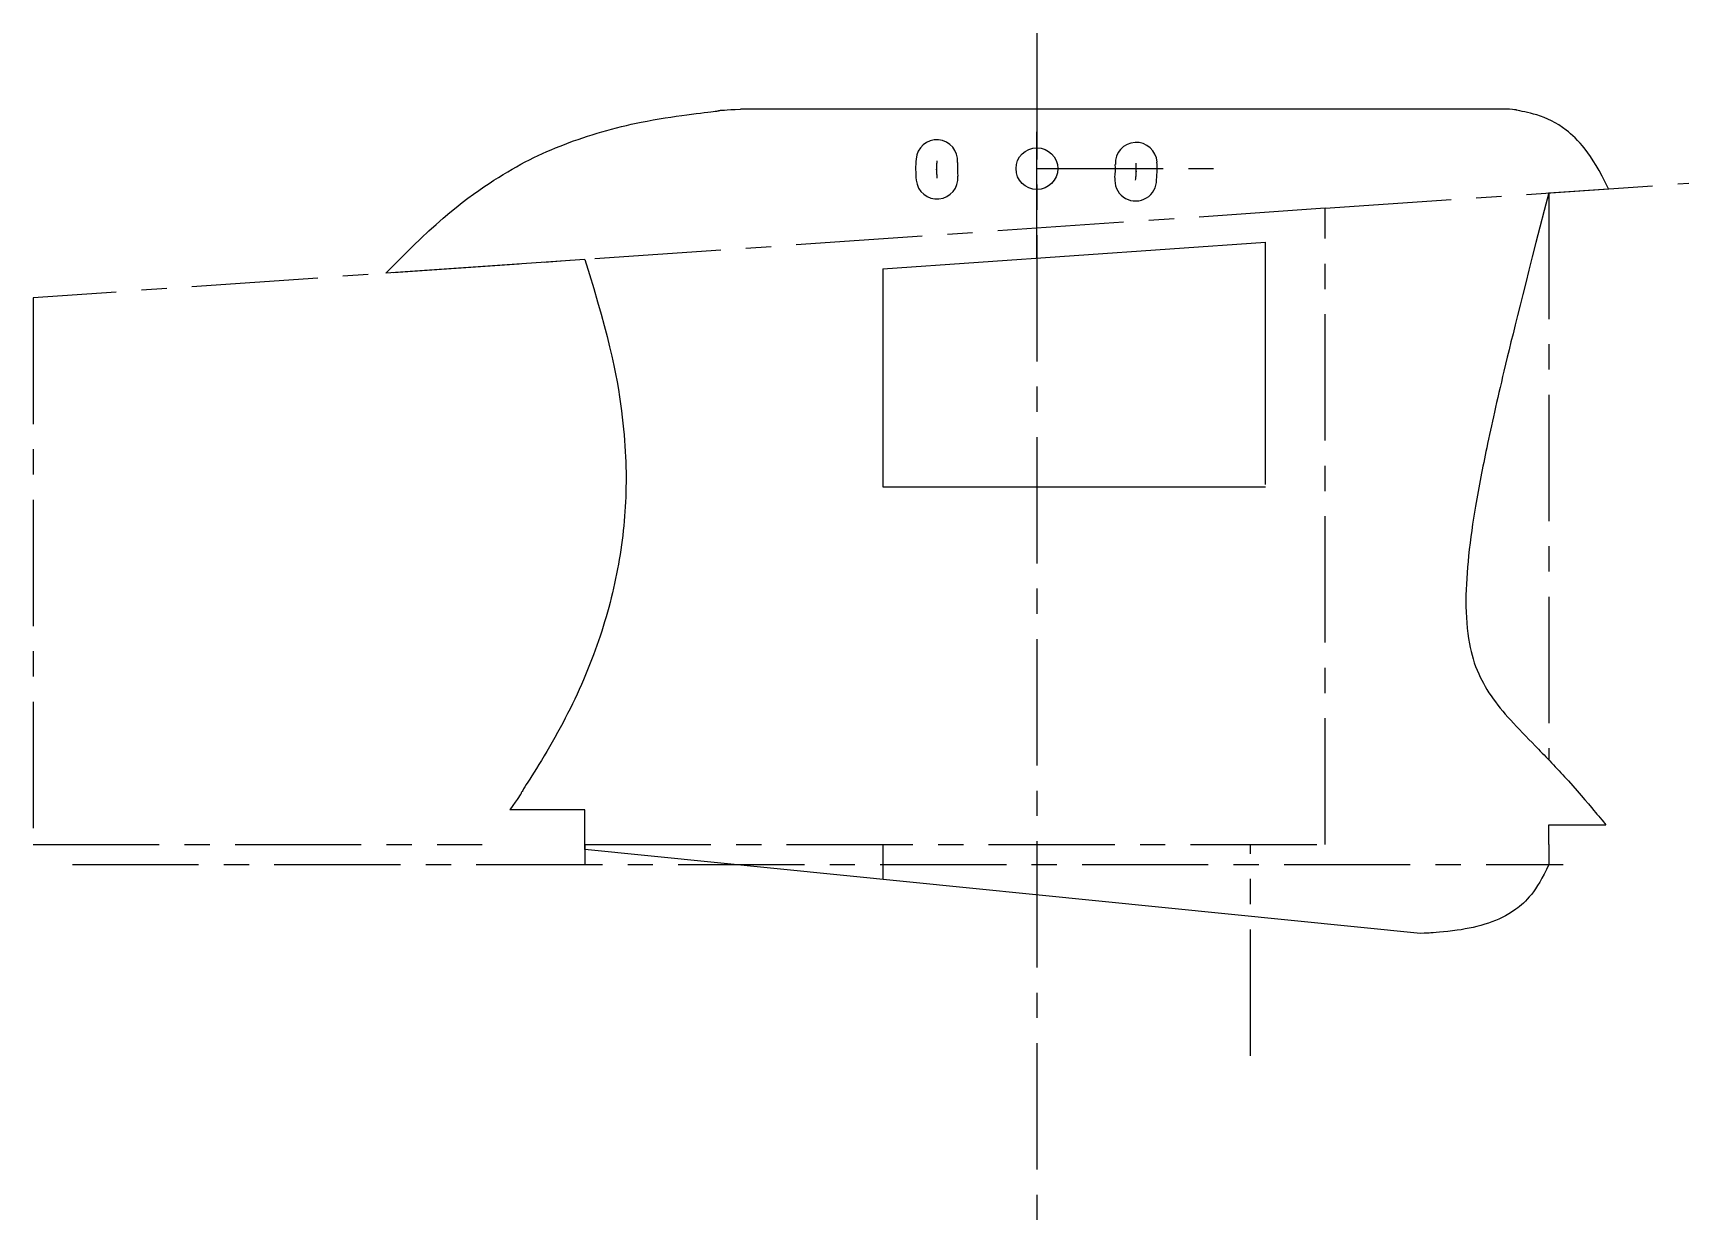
# Model space of a CAD drawing. Header units: millimetres. Extents: x 0 to 167, y -38 to 82.
import ezdxf

# ---------------------------------------------------------------- set-up
doc = ezdxf.new("R2010")
doc.units = ezdxf.units.MM
doc.header["$PDSIZE"] = -1
doc.linetypes.add('CENTERX2', pattern=[20.32, 12.7, -2.54, 2.54, -2.54])

msp = doc.modelspace()

# ---------------------------------------------------------------- linework, layer by layer
at = {"color": 7, "linetype": 'CENTERX2'}
for p, q in [((101, 81.62), (101, -38.26)), ((101, 58.99), (101, 73.99)), ((101, 67.99), (118.94, 67.99)), ((130, 64), (166.6, 66.53)), ((152.5, 65.56), (152.5, 8.56)), ((130, 64), (0, 55)), ((130, 0), (130, 64)), ((0, 55), (0, 0)), ((0, 0), (45.19, 0)), ((55.5, 0), (55.5, -2)), ((55.5, 0), (130, 0)), ((85.5, 0), (85.5, -3.51)), ((122.5, -21.24), (122.5, 0)), ((3.95, -2), (153.95, -2))]:
    msp.add_line(p, q, dxfattribs=at)
at = {"color": 7, "linetype": 'Continuous'}
for p, q in [((148.54, 73.99), (71.17, 73.99)), ((152.5, 65.56), (158.5, 65.97)), ((85.5, 57.91), (124, 60.58)), ((124, 36.22), (124, 60.58)), ((55.5, 58.84), (35.5, 57.46)), ((85.5, 57.91), (85.5, 36)), ((85.5, 36), (124, 36)), ((55.5, 3.5), (47.97, 3.5)), ((55.5, -0.5), (55.5, 3.5)), ((152.5, 0), (152.5, 2)), ((152.5, 2), (158.23, 2)), ((152.5, 0), (152.5, -2)), ((139.6, -8.94), (55.5, -0.5))]:
    msp.add_line(p, q, dxfattribs=at)
msp.add_circle((101, 67.99), 2.1, dxfattribs=at)
for centre, radius, start, end in [((90.93, 68.79), 2.1, 355.4476, 175.4476), ((110.99, 68.53), 2.1, 3.1329, 183.1329), ((101, 67.99), 12.2, 175.4476, 185.4476), ((101, 67.99), 8, 175.4476, 185.4476), ((101, 67.99), 7.9, 353.4402, 3.1329), ((101, 67.99), 12.1, 353.4402, 3.1329), ((90.95, 67.03), 2.1, 185.4476, 5.4476), ((110.94, 66.84), 2.1, 173.4402, 353.4402)]:
    msp.add_arc(centre, radius, start, end, dxfattribs=at)
at = {"color": 7, "linetype": 'CENTERX2'}
for radius, start, end in [(10.1, 175.4476, 185.4476), (10, 353.4402, 3.1329)]:
    msp.add_arc((101, 67.99), radius, start, end, dxfattribs=at)
at = {"color": 7, "linetype": 'Continuous'}
for points, knots in [([(35.5, 57.46), (40.76, 62.93), (46.66, 67.31), (53.21, 70.59), (61.74, 73.05), (71.17, 73.99), (68.01, 73.79), (71.17, 73.99)], [0, 0, 0, 0, 0.186874, 0.367767, 0.547988, 0.766714, 1, 1, 1, 1]), ([(158.5, 65.97), (156.77, 69.62), (154.22, 72.18), (151.63, 73.42), (148.54, 73.99), (149.58, 73.85), (148.54, 73.99)], [0, 0, 0, 0, 0.295489, 0.559852, 0.769717, 1, 1, 1, 1]), ([(152.5, 65.56), (149.96, 55.73), (147.9, 47.35), (146.3, 40.28), (145.15, 34.37), (144.42, 29.48), (144.06, 24.37), (144.35, 20.45), (145.23, 17.37), (146.79, 14.66), (148.93, 12.17), (151.58, 9.49), (154.7, 6.23), (158.23, 2), (157.07, 3.43), (158.23, 2)], [0, 0, 0, 0, 0.146161, 0.270385, 0.374778, 0.461483, 0.5327, 0.606385, 0.663088, 0.709126, 0.754136, 0.801424, 0.855724, 0.920661, 1, 1, 1, 1]), ([(55.5, 58.84), (58.14, 50.59), (59.57, 42.49), (59.81, 34.57), (58.84, 26.81), (56.53, 18.86), (52.91, 11.09), (47.97, 3.5), (49.69, 5.98), (47.97, 3.5)], [0, 0, 0, 0, 0.148071, 0.288445, 0.423886, 0.557465, 0.698877, 0.845316, 1, 1, 1, 1]), ([(152.5, -2), (151.26, -4.78), (149.17, -6.74), (146.51, -8), (143.02, -8.76), (139.6, -8.94), (140.74, -8.91), (139.6, -8.94)], [0, 0, 0, 0, 0.191999, 0.372688, 0.558397, 0.783436, 1, 1, 1, 1])]:
    msp.add_open_spline(points, degree=3, knots=knots, dxfattribs=at)
for p in [(90.9, 67.91), (111, 67.69)]:
    msp.add_point(p, dxfattribs=at)

doc.saveas('drawing.dxf')
